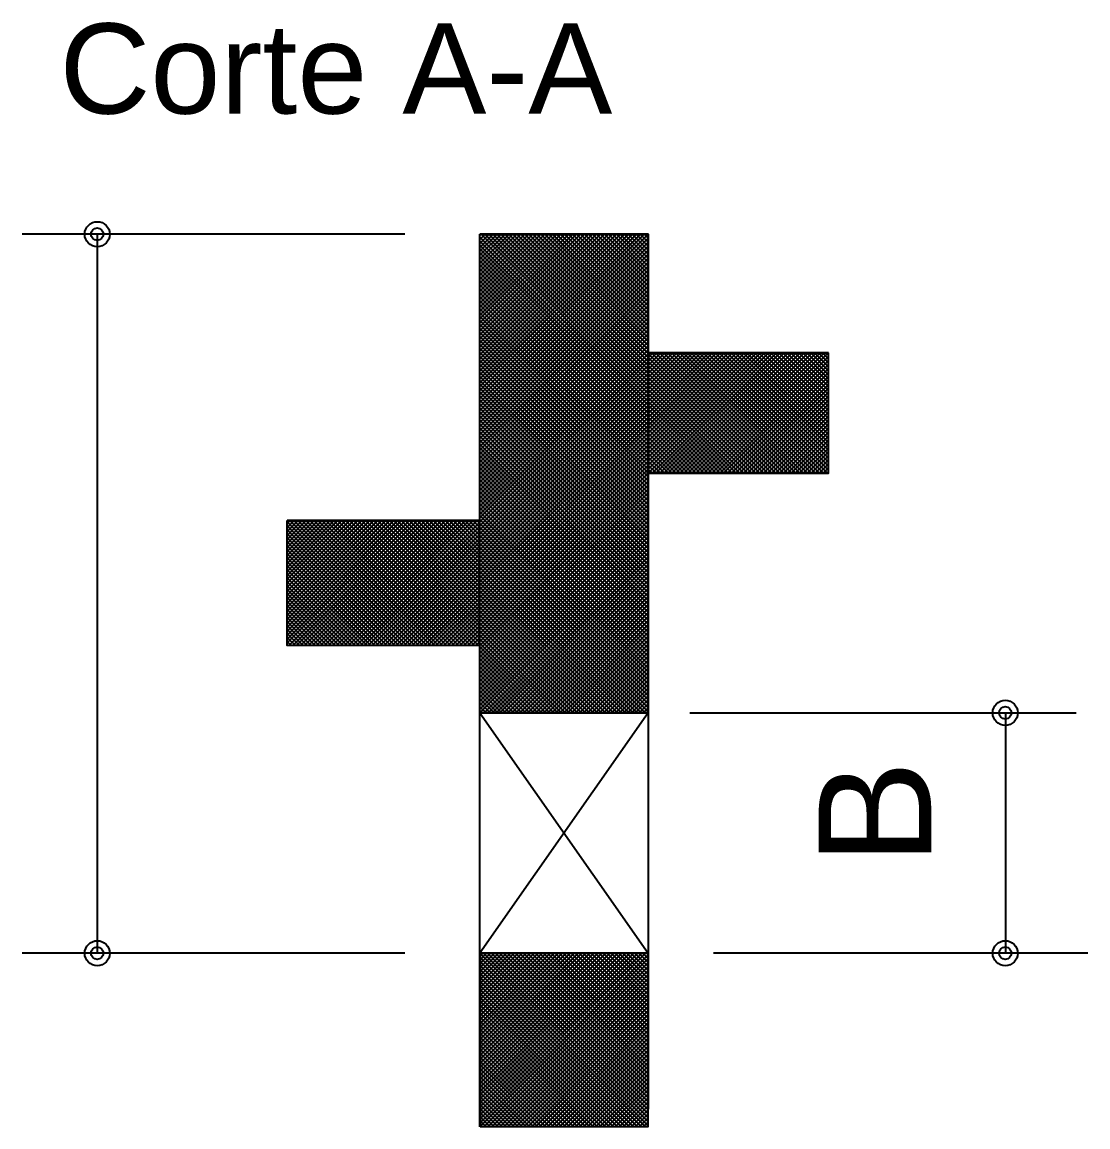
# Model space of a CAD drawing. Extents: x 0 to 119, y 0 to 84.
# Drawn here: x 29.666 to 33.453, y 21.28 to 25.206 of the extents above; entities that cross this region are included whole.
import ezdxf

# ---------------------------------------------------------------- set-up
doc = ezdxf.new("R2010")
doc.units = 0
doc.header["$MEASUREMENT"] = 0
doc.layers.add('29', color=9, linetype='CONTINUOUS')
doc.layers.add('3', color=7, linetype='CONTINUOUS')
doc.styles.add('TQS_ARIAL', font='arial.ttf')

msp = doc.modelspace()

# ---------------------------------------------------------------- linework, layer by layer
at = {"layer": '29', "color": 9, "linetype": 'Continuous'}
for p, q in [((31.2924, 23.853637), (31.890336, 24.451975)), ((31.2924, 23.867779), (31.876596, 24.451975)), ((31.2924, 23.881921), (31.862454, 24.451975)), ((31.2924, 23.896063), (31.848312, 24.451975)), ((31.2924, 23.910205), (31.83417, 24.451975)), ((31.2924, 23.924348), (31.820027, 24.451975)), ((31.2924, 23.93849), (31.805885, 24.451975)), ((31.2924, 23.952632), (31.791743, 24.451975)), ((31.2924, 23.966774), (31.777601, 24.451975)), ((31.2924, 23.980916), (31.763459, 24.451975)), ((31.2924, 23.995058), (31.749317, 24.451975)), ((31.2924, 24.0092), (31.735175, 24.451975)), ((31.2924, 24.023343), (31.721032, 24.451975)), ((31.2924, 24.037485), (31.70689, 24.451975)), ((31.2924, 24.051627), (31.692748, 24.451975)), ((31.2924, 24.065769), (31.678606, 24.451975)), ((31.2924, 24.079911), (31.664464, 24.451975)), ((31.2924, 24.094053), (31.650322, 24.451975)), ((31.2924, 24.108195), (31.63618, 24.451975)), ((31.2924, 24.122338), (31.622038, 24.451975)), ((31.2924, 24.13648), (31.607895, 24.451975)), ((31.2924, 24.150622), (31.593753, 24.451975)), ((31.2924, 24.164764), (31.579611, 24.451975)), ((31.2924, 24.178906), (31.565469, 24.451975)), ((31.2924, 24.193048), (31.551327, 24.451975)), ((31.2924, 24.20719), (31.537185, 24.451975)), ((31.2924, 24.221332), (31.523043, 24.451975)), ((31.2924, 24.235475), (31.5089, 24.451975)), ((31.2924, 24.249617), (31.494758, 24.451975)), ((31.2924, 24.263759), (31.480616, 24.451975)), ((31.2924, 24.277901), (31.466474, 24.451975)), ((31.2924, 24.292043), (31.452332, 24.451975)), ((31.2924, 24.306185), (31.43819, 24.451975)), ((31.2924, 24.320327), (31.424048, 24.451975)), ((31.2924, 24.33447), (31.409906, 24.451975)), ((31.2924, 24.348612), (31.395763, 24.451975)), ((31.2924, 24.362754), (31.381621, 24.451975)), ((31.2924, 24.376896), (31.367479, 24.451975)), ((31.2924, 24.391038), (31.353337, 24.451975)), ((31.2924, 24.40518), (31.339195, 24.451975)), ((31.2924, 24.419322), (31.325053, 24.451975)), ((31.2924, 24.433464), (31.310911, 24.451975)), ((31.2924, 24.447607), (31.296768, 24.451975)), ((31.2924, 24.441756), (31.890336, 23.843821)), ((31.2924, 23.839495), (31.890336, 24.43743)), ((31.2924, 24.427614), (31.890336, 23.829678)), ((31.2924, 23.825353), (31.890336, 24.423288)), ((31.296324, 24.451975), (31.890336, 23.857963)), ((31.310466, 24.451975), (31.890336, 23.872105)), ((31.324608, 24.451975), (31.890336, 23.886247)), ((31.33875, 24.451975), (31.890336, 23.900389)), ((31.352892, 24.451975), (31.890336, 23.914531)), ((31.367035, 24.451975), (31.890336, 23.928673)), ((31.381177, 24.451975), (31.890336, 23.942815)), ((31.395319, 24.451975), (31.890336, 23.956958)), ((31.409461, 24.451975), (31.890336, 23.9711)), ((31.423603, 24.451975), (31.890336, 23.985242)), ((31.437745, 24.451975), (31.890336, 23.999384)), ((31.451887, 24.451975), (31.890336, 24.013526)), ((31.466029, 24.451975), (31.890336, 24.027668)), ((31.480172, 24.451975), (31.890336, 24.04181)), ((31.494314, 24.451975), (31.890336, 24.055953)), ((31.508456, 24.451975), (31.890336, 24.070095)), ((31.522598, 24.451975), (31.890336, 24.084237)), ((31.53674, 24.451975), (31.890336, 24.098379)), ((31.550882, 24.451975), (31.890336, 24.112521)), ((31.565024, 24.451975), (31.890336, 24.126663)), ((31.579167, 24.451975), (31.890336, 24.140805)), ((31.593309, 24.451975), (31.890336, 24.154948)), ((31.607451, 24.451975), (31.890336, 24.16909)), ((31.621593, 24.451975), (31.890336, 24.183232)), ((31.635735, 24.451975), (31.890336, 24.197374)), ((31.649877, 24.451975), (31.890336, 24.211516)), ((31.664019, 24.451975), (31.890336, 24.225658)), ((31.678162, 24.451975), (31.890336, 24.2398)), ((31.692304, 24.451975), (31.890336, 24.253942)), ((31.706446, 24.451975), (31.890336, 24.268085)), ((31.720588, 24.451975), (31.890336, 24.282227)), ((31.73473, 24.451975), (31.890336, 24.296369)), ((31.748872, 24.451975), (31.890336, 24.310511)), ((31.763014, 24.451975), (31.890336, 24.324653)), ((31.777156, 24.451975), (31.890336, 24.338795)), ((31.791299, 24.451975), (31.890336, 24.352937)), ((31.805441, 24.451975), (31.890336, 24.36708)), ((31.819583, 24.451975), (31.890336, 24.381222)), ((31.833725, 24.451975), (31.890336, 24.395364)), ((31.847867, 24.451975), (31.890336, 24.409506)), ((31.862009, 24.451975), (31.890336, 24.423648)), ((31.876151, 24.451975), (31.890336, 24.43779)), ((31.2924, 24.413472), (31.890336, 23.815536)), ((31.2924, 23.811211), (31.890336, 24.409146)), ((31.2924, 24.39933), (31.890336, 23.801394)), ((31.2924, 23.797068), (31.890336, 24.395004)), ((31.2924, 24.385188), (31.890336, 23.787252)), ((31.2924, 23.782926), (31.890336, 24.380862)), ((31.2924, 24.371046), (31.890336, 23.77311)), ((31.2924, 23.768784), (31.890336, 24.36672)), ((31.2924, 24.356903), (31.890336, 23.758968)), ((31.2924, 23.754642), (31.890336, 24.352578)), ((31.2924, 24.342761), (31.890336, 23.744826)), ((31.2924, 23.7405), (31.890336, 24.338436)), ((31.2924, 24.328619), (31.890336, 23.730683)), ((31.2924, 23.726358), (31.890336, 24.324293)), ((31.2924, 24.314477), (31.890336, 23.716541)), ((31.2924, 23.712216), (31.890336, 24.310151)), ((31.2924, 24.300335), (31.890336, 23.702399)), ((31.2924, 23.698073), (31.890336, 24.296009)), ((31.2924, 24.286193), (31.890336, 23.688257)), ((31.2924, 23.683931), (31.890336, 24.281867)), ((31.2924, 24.272051), (31.890336, 23.674115)), ((31.2924, 23.669789), (31.890336, 24.267725)), ((31.2924, 24.257908), (31.890336, 23.659973)), ((31.2924, 23.655647), (31.890336, 24.253583)), ((31.2924, 24.243766), (31.890336, 23.645831)), ((31.2924, 23.641505), (31.890336, 24.239441)), ((31.2924, 24.229624), (31.890336, 23.631688)), ((31.2924, 23.627363), (31.890336, 24.225298)), ((31.2924, 24.215482), (31.890336, 23.617546)), ((31.2924, 23.613221), (31.890336, 24.211156)), ((31.2924, 24.20134), (31.890336, 23.603404)), ((31.2924, 23.599078), (31.890336, 24.197014)), ((31.2924, 24.187198), (31.890336, 23.589262)), ((31.2924, 23.584936), (31.890336, 24.182872)), ((31.2924, 24.173056), (31.890336, 23.57512)), ((31.2924, 23.570794), (31.890336, 24.16873)), ((31.2924, 24.158914), (31.890336, 23.560978)), ((31.2924, 23.556652), (31.890336, 24.154588)), ((31.2924, 24.144771), (31.890336, 23.546836)), ((31.2924, 23.54251), (31.890336, 24.140446)), ((31.2924, 24.130629), (31.890336, 23.532694)), ((31.2924, 23.528368), (31.890336, 24.126304)), ((31.2924, 24.116487), (31.890336, 23.518551)), ((31.2924, 23.514226), (31.890336, 24.112161)), ((31.2924, 24.102345), (31.890336, 23.504409)), ((31.2924, 23.500084), (31.890336, 24.098019)), ((31.2924, 24.088203), (31.890336, 23.490267)), ((31.2924, 23.485941), (31.890336, 24.083877)), ((31.2924, 24.074061), (31.890336, 23.476125)), ((31.2924, 23.471799), (31.890336, 24.069735)), ((31.2924, 24.059919), (31.890336, 23.461983)), ((31.2924, 23.457657), (31.890336, 24.055593)), ((31.2924, 24.045776), (31.890336, 23.447841)), ((31.2924, 23.443515), (31.890336, 24.041451)), ((31.2924, 24.031634), (31.890336, 23.433699)), ((31.2924, 23.429373), (31.890336, 24.027309)), ((31.890336, 23.602509), (32.317423, 24.030132)), ((31.890336, 23.617187), (32.303281, 24.030132)), ((31.890336, 23.631329), (32.289139, 24.030132)), ((31.890336, 23.645471), (32.274997, 24.030132)), ((31.890336, 23.659613), (32.260855, 24.030132)), ((31.890336, 23.673755), (32.246713, 24.030132)), ((31.890336, 23.687897), (32.232571, 24.030132)), ((31.890336, 23.702039), (32.218428, 24.030132)), ((31.890336, 23.716182), (32.204286, 24.030132)), ((31.890336, 23.730324), (32.190144, 24.030132)), ((31.890336, 23.744466), (32.176002, 24.030132)), ((31.890336, 23.758608), (32.16186, 24.030132)), ((31.890336, 23.77275), (32.147718, 24.030132)), ((31.890336, 23.786892), (32.133576, 24.030132)), ((31.890336, 23.801034), (32.119433, 24.030132)), ((31.890336, 23.815177), (32.105291, 24.030132)), ((31.890336, 23.829319), (32.091149, 24.030132)), ((31.890336, 23.843461), (32.077007, 24.030132)), ((31.890336, 23.857603), (32.062865, 24.030132)), ((31.890336, 23.871745), (32.048723, 24.030132)), ((31.890336, 23.885887), (32.034581, 24.030132)), ((31.890336, 23.900029), (32.020439, 24.030132)), ((31.890336, 23.914171), (32.006296, 24.030132)), ((31.890336, 23.928314), (31.992154, 24.030132)), ((31.890336, 23.942456), (31.978012, 24.030132)), ((31.890336, 23.956598), (31.96387, 24.030132)), ((31.890336, 23.97074), (31.949728, 24.030132)), ((31.890336, 23.984882), (31.935586, 24.030132)), ((31.890336, 23.999024), (31.921444, 24.030132)), ((31.890336, 24.013166), (31.907301, 24.030132)), ((31.890336, 24.027309), (31.893159, 24.030132)), ((31.890336, 24.027668), (32.315495, 23.602509)), ((31.902015, 24.030132), (32.329638, 23.602509)), ((31.903942, 23.602509), (32.331565, 24.030132)), ((31.916157, 24.030132), (32.34378, 23.602509)), ((31.918085, 23.602509), (32.345708, 24.030132)), ((31.930299, 24.030132), (32.357922, 23.602509)), ((31.932227, 23.602509), (32.35985, 24.030132)), ((31.944441, 24.030132), (32.372064, 23.602509)), ((31.946369, 23.602509), (32.373992, 24.030132)), ((31.958583, 24.030132), (32.386206, 23.602509)), ((31.960511, 23.602509), (32.388134, 24.030132)), ((31.972725, 24.030132), (32.400348, 23.602509)), ((31.974653, 23.602509), (32.402276, 24.030132)), ((31.986867, 24.030132), (32.41449, 23.602509)), ((31.988795, 23.602509), (32.416418, 24.030132)), ((32.001009, 24.030132), (32.428633, 23.602509)), ((32.002937, 23.602509), (32.43056, 24.030132)), ((32.015152, 24.030132), (32.442775, 23.602509)), ((32.01708, 23.602509), (32.444703, 24.030132)), ((32.029294, 24.030132), (32.456917, 23.602509)), ((32.031222, 23.602509), (32.458845, 24.030132)), ((32.043436, 24.030132), (32.471059, 23.602509)), ((32.045364, 23.602509), (32.472987, 24.030132)), ((32.057578, 24.030132), (32.485201, 23.602509)), ((32.059506, 23.602509), (32.487129, 24.030132)), ((32.07172, 24.030132), (32.499343, 23.602509)), ((32.073648, 23.602509), (32.501271, 24.030132)), ((32.085862, 24.030132), (32.513485, 23.602509)), ((32.08779, 23.602509), (32.515413, 24.030132)), ((32.100004, 24.030132), (32.527627, 23.602509)), ((32.101932, 23.602509), (32.529555, 24.030132)), ((32.114147, 24.030132), (32.530981, 23.613297)), ((32.128289, 24.030132), (32.530981, 23.627439)), ((32.142431, 24.030132), (32.530981, 23.641582)), ((32.156573, 24.030132), (32.530981, 23.655724)), ((32.170715, 24.030132), (32.530981, 23.669866)), ((32.184857, 24.030132), (32.530981, 23.684008)), ((32.198999, 24.030132), (32.530981, 23.69815)), ((32.213141, 24.030132), (32.530981, 23.712292)), ((32.227284, 24.030132), (32.530981, 23.726434)), ((32.241426, 24.030132), (32.530981, 23.740576)), ((32.255568, 24.030132), (32.530981, 23.754719)), ((32.26971, 24.030132), (32.530981, 23.768861)), ((32.283852, 24.030132), (32.530981, 23.783003)), ((32.297994, 24.030132), (32.530981, 23.797145)), ((32.312136, 24.030132), (32.530981, 23.811287)), ((32.326279, 24.030132), (32.530981, 23.825429)), ((32.340421, 24.030132), (32.530981, 23.839571)), ((32.354563, 24.030132), (32.530981, 23.853714)), ((32.368705, 24.030132), (32.530981, 23.867856)), ((32.382847, 24.030132), (32.530981, 23.881998)), ((32.396989, 24.030132), (32.530981, 23.89614)), ((32.411131, 24.030132), (32.530981, 23.910282)), ((32.425274, 24.030132), (32.530981, 23.924424)), ((32.439416, 24.030132), (32.530981, 23.938566)), ((32.453558, 24.030132), (32.530981, 23.952709)), ((32.4677, 24.030132), (32.530981, 23.966851)), ((32.481842, 24.030132), (32.530981, 23.980993)), ((32.495984, 24.030132), (32.530981, 23.995135)), ((32.510126, 24.030132), (32.530981, 24.009277)), ((32.524268, 24.030132), (32.530981, 24.023419)), ((31.2924, 24.017492), (31.890336, 23.419556)), ((31.2924, 23.415231), (31.890336, 24.013166)), ((31.2924, 24.00335), (31.890336, 23.405414)), ((31.2924, 23.401089), (31.890336, 23.999024)), ((31.2924, 23.989208), (31.890336, 23.391272)), ((31.890336, 24.013526), (32.301353, 23.602509)), ((31.890336, 23.999384), (32.287211, 23.602509)), ((32.116074, 23.602509), (32.530981, 24.017416)), ((32.130217, 23.602509), (32.530981, 24.003273)), ((32.144359, 23.602509), (32.530981, 23.989131)), ((31.2924, 23.386946), (31.890336, 23.984882)), ((31.2924, 23.975066), (31.890336, 23.37713)), ((31.2924, 23.372804), (31.890336, 23.97074)), ((31.2924, 23.960924), (31.890336, 23.362988)), ((31.2924, 23.358662), (31.890336, 23.956598)), ((31.890336, 23.985242), (32.273069, 23.602509)), ((31.890336, 23.9711), (32.258927, 23.602509)), ((31.890336, 23.956958), (32.244785, 23.602509)), ((32.158501, 23.602509), (32.530981, 23.974989)), ((32.172643, 23.602509), (32.530981, 23.960847)), ((31.2924, 23.946781), (31.890336, 23.348846)), ((31.2924, 23.34452), (31.890336, 23.942456)), ((31.2924, 23.932639), (31.890336, 23.334704)), ((31.2924, 23.330378), (31.890336, 23.928314)), ((31.2924, 23.918497), (31.890336, 23.320562)), ((31.2924, 23.316236), (31.890336, 23.914171)), ((31.890336, 23.942815), (32.230643, 23.602509)), ((31.890336, 23.928673), (32.2165, 23.602509)), ((31.890336, 23.914531), (32.202358, 23.602509)), ((32.186785, 23.602509), (32.530981, 23.946705)), ((32.200927, 23.602509), (32.530981, 23.932563)), ((32.215069, 23.602509), (32.530981, 23.918421)), ((31.2924, 23.904355), (31.890336, 23.306419)), ((31.2924, 23.302094), (31.890336, 23.900029)), ((31.2924, 23.890213), (31.890336, 23.292277)), ((31.2924, 23.287951), (31.890336, 23.885887)), ((31.2924, 23.876071), (31.890336, 23.278135)), ((31.2924, 23.273809), (31.890336, 23.871745)), ((31.890336, 23.900389), (32.188216, 23.602509)), ((31.890336, 23.886247), (32.174074, 23.602509)), ((31.890336, 23.872105), (32.159932, 23.602509)), ((32.229212, 23.602509), (32.530981, 23.904278)), ((32.243354, 23.602509), (32.530981, 23.890136)), ((32.257496, 23.602509), (32.530981, 23.875994)), ((31.2924, 23.861929), (31.890336, 23.263993)), ((31.2924, 23.259667), (31.890336, 23.857603)), ((31.2924, 23.847787), (31.890336, 23.249851)), ((31.2924, 23.245525), (31.890336, 23.843461)), ((31.2924, 23.833644), (31.890336, 23.235709)), ((31.2924, 23.231383), (31.890336, 23.829319)), ((31.890336, 23.857963), (32.14579, 23.602509)), ((31.890336, 23.843821), (32.131648, 23.602509)), ((31.890336, 23.829678), (32.117506, 23.602509)), ((32.271638, 23.602509), (32.530981, 23.861852)), ((32.28578, 23.602509), (32.530981, 23.84771)), ((32.299922, 23.602509), (32.530981, 23.833568)), ((31.2924, 23.819502), (31.890336, 23.221567)), ((31.2924, 23.217241), (31.890336, 23.815177)), ((31.2924, 23.80536), (31.890336, 23.207424)), ((31.2924, 23.203099), (31.890336, 23.801034)), ((31.2924, 23.791218), (31.890336, 23.193282)), ((31.890336, 23.815536), (32.103363, 23.602509)), ((31.890336, 23.801394), (32.089221, 23.602509)), ((32.314064, 23.602509), (32.530981, 23.819426)), ((32.328207, 23.602509), (32.530981, 23.805283)), ((32.342349, 23.602509), (32.530981, 23.791141)), ((31.2924, 23.188957), (31.890336, 23.786892)), ((31.2924, 23.777076), (31.890336, 23.17914)), ((31.2924, 23.174814), (31.890336, 23.77275)), ((31.2924, 23.762934), (31.890336, 23.164998)), ((31.2924, 23.160672), (31.890336, 23.758608)), ((31.890336, 23.787252), (32.075079, 23.602509)), ((31.890336, 23.77311), (32.060937, 23.602509)), ((31.890336, 23.758968), (32.046795, 23.602509)), ((32.356491, 23.602509), (32.530981, 23.776999)), ((32.370633, 23.602509), (32.530981, 23.762857)), ((31.2924, 23.748792), (31.890336, 23.150856)), ((31.2924, 23.14653), (31.890336, 23.744466)), ((31.2924, 23.734649), (31.890336, 23.136714)), ((31.2924, 23.132388), (31.890336, 23.730324)), ((31.2924, 23.720507), (31.890336, 23.122572)), ((31.2924, 23.118246), (31.890336, 23.716182)), ((31.890336, 23.744826), (32.032653, 23.602509)), ((31.890336, 23.730683), (32.018511, 23.602509)), ((31.890336, 23.716541), (32.004368, 23.602509)), ((32.384775, 23.602509), (32.530981, 23.748715)), ((32.398917, 23.602509), (32.530981, 23.734573)), ((32.413059, 23.602509), (32.530981, 23.720431)), ((31.2924, 23.706365), (31.890336, 23.108429)), ((31.2924, 23.104104), (31.890336, 23.702039)), ((31.2924, 23.692223), (31.890336, 23.094287)), ((31.2924, 23.089962), (31.890336, 23.687897)), ((31.2924, 23.678081), (31.890336, 23.080145)), ((31.2924, 23.075819), (31.890336, 23.673755)), ((31.890336, 23.702399), (31.990226, 23.602509)), ((31.890336, 23.688257), (31.976084, 23.602509)), ((31.890336, 23.674115), (31.961942, 23.602509)), ((32.427201, 23.602509), (32.530981, 23.706289)), ((32.441344, 23.602509), (32.530981, 23.692146)), ((32.455486, 23.602509), (32.530981, 23.678004)), ((31.2924, 23.663939), (31.890336, 23.066003)), ((31.2924, 23.061677), (31.890336, 23.659613)), ((31.2924, 23.649797), (31.890336, 23.051861)), ((31.2924, 23.047535), (31.890336, 23.645471)), ((31.2924, 23.635654), (31.890336, 23.037719)), ((31.890336, 23.659973), (31.9478, 23.602509)), ((31.890336, 23.645831), (31.933658, 23.602509)), ((32.469628, 23.602509), (32.530981, 23.663862)), ((32.48377, 23.602509), (32.530981, 23.64972)), ((32.497912, 23.602509), (32.530981, 23.635578)), ((31.2924, 23.033393), (31.890336, 23.631329)), ((31.2924, 23.621512), (31.890336, 23.023577)), ((31.2924, 23.019251), (31.890336, 23.617187)), ((31.2924, 23.60737), (31.890336, 23.009435)), ((31.2924, 23.005109), (31.890336, 23.603044)), ((31.890336, 23.631688), (31.919516, 23.602509)), ((31.890336, 23.617546), (31.905373, 23.602509)), ((32.512054, 23.602509), (32.530981, 23.621436)), ((32.526196, 23.602509), (32.530981, 23.607294)), ((31.2924, 23.593228), (31.890336, 22.995292)), ((31.2924, 22.990967), (31.890336, 23.588902)), ((31.2924, 23.579086), (31.890336, 22.98115)), ((31.2924, 22.976825), (31.890336, 23.57476)), ((31.2924, 23.564944), (31.890336, 22.967008)), ((31.2924, 22.962682), (31.890336, 23.560618)), ((31.2924, 23.550802), (31.890336, 22.952866)), ((31.2924, 22.94854), (31.890336, 23.546476)), ((31.2924, 23.53666), (31.890336, 22.938724)), ((31.2924, 22.934398), (31.890336, 23.532334)), ((31.2924, 23.522517), (31.890336, 22.924582)), ((31.2924, 22.920256), (31.890336, 23.518192)), ((31.2924, 23.508375), (31.890336, 22.91044)), ((31.2924, 22.906114), (31.890336, 23.50405)), ((31.2924, 23.494233), (31.890336, 22.896297)), ((31.2924, 22.891972), (31.890336, 23.489907)), ((31.2924, 23.480091), (31.890336, 22.882155)), ((31.2924, 22.87783), (31.890336, 23.475765)), ((31.2924, 23.465949), (31.890336, 22.868013)), ((31.2924, 22.863687), (31.890336, 23.461623)), ((31.2924, 23.451807), (31.890336, 22.853871)), ((31.2924, 22.849545), (31.890336, 23.447481)), ((31.2924, 23.437665), (31.890336, 22.839729)), ((30.607808, 22.999339), (31.042622, 23.434153)), ((30.607808, 23.013481), (31.02848, 23.434153)), ((30.607808, 23.027623), (31.014338, 23.434153)), ((30.607808, 23.041766), (31.000196, 23.434153)), ((30.607808, 23.055908), (30.986054, 23.434153)), ((30.607808, 23.07005), (30.971912, 23.434153)), ((30.607808, 23.084192), (30.957769, 23.434153)), ((30.607808, 23.098334), (30.943627, 23.434153)), ((30.607808, 23.112476), (30.929485, 23.434153)), ((30.607808, 23.126618), (30.915343, 23.434153)), ((30.607808, 23.14076), (30.901201, 23.434153)), ((30.607808, 23.154903), (30.887059, 23.434153)), ((30.607808, 23.169045), (30.872917, 23.434153)), ((30.607808, 23.183187), (30.858774, 23.434153)), ((30.607808, 23.197329), (30.844632, 23.434153)), ((30.607808, 23.211471), (30.83049, 23.434153)), ((30.607808, 23.225613), (30.816348, 23.434153)), ((30.607808, 23.239755), (30.802206, 23.434153)), ((30.607808, 23.253898), (30.788064, 23.434153)), ((30.607808, 23.26804), (30.773922, 23.434153)), ((30.607808, 23.282182), (30.759779, 23.434153)), ((30.607808, 23.296324), (30.745637, 23.434153)), ((30.607808, 23.310466), (30.731495, 23.434153)), ((30.607808, 23.324608), (30.717353, 23.434153)), ((30.607808, 23.33875), (30.703211, 23.434153)), ((30.607808, 23.352892), (30.689069, 23.434153)), ((30.607808, 23.367035), (30.674927, 23.434153)), ((30.607808, 23.381177), (30.660785, 23.434153)), ((30.607808, 23.395319), (30.646642, 23.434153)), ((30.607808, 23.409461), (30.6325, 23.434153)), ((30.607808, 23.423603), (30.618358, 23.434153)), ((30.607808, 23.429292), (31.046769, 22.990331)), ((30.607808, 23.41515), (31.032627, 22.990331)), ((30.607808, 23.401008), (31.018485, 22.990331)), ((30.612942, 22.990331), (31.056764, 23.434153)), ((30.617089, 23.434153), (31.060912, 22.990331)), ((30.627084, 22.990331), (31.070906, 23.434153)), ((30.631231, 23.434153), (31.075054, 22.990331)), ((30.641226, 22.990331), (31.085049, 23.434153)), ((30.645373, 23.434153), (31.089196, 22.990331)), ((30.655368, 22.990331), (31.099191, 23.434153)), ((30.659516, 23.434153), (31.103338, 22.990331)), ((30.66951, 22.990331), (31.113333, 23.434153)), ((30.673658, 23.434153), (31.11748, 22.990331)), ((30.683653, 22.990331), (31.127475, 23.434153)), ((30.6878, 23.434153), (31.131622, 22.990331)), ((30.697795, 22.990331), (31.141617, 23.434153)), ((30.701942, 23.434153), (31.145764, 22.990331)), ((30.711937, 22.990331), (31.155759, 23.434153)), ((30.716084, 23.434153), (31.159906, 22.990331)), ((30.726079, 22.990331), (31.169901, 23.434153)), ((30.730226, 23.434153), (31.174049, 22.990331)), ((30.740221, 22.990331), (31.184044, 23.434153)), ((30.744368, 23.434153), (31.188191, 22.990331)), ((30.754363, 22.990331), (31.198186, 23.434153)), ((30.75851, 23.434153), (31.202333, 22.990331)), ((30.768505, 22.990331), (31.212328, 23.434153)), ((30.772653, 23.434153), (31.216475, 22.990331)), ((30.782648, 22.990331), (31.22647, 23.434153)), ((30.786795, 23.434153), (31.230617, 22.990331)), ((30.79679, 22.990331), (31.240612, 23.434153)), ((30.800937, 23.434153), (31.244759, 22.990331)), ((30.810932, 22.990331), (31.254754, 23.434153)), ((30.815079, 23.434153), (31.258901, 22.990331)), ((30.825074, 22.990331), (31.268896, 23.434153)), ((30.829221, 23.434153), (31.273044, 22.990331)), ((30.839216, 22.990331), (31.283039, 23.434153)), ((30.843363, 23.434153), (31.287186, 22.990331)), ((30.853358, 22.990331), (31.29082, 23.427792)), ((30.857505, 23.434153), (31.29082, 23.000839)), ((30.8675, 22.990331), (31.29082, 23.41365)), ((30.871648, 23.434153), (31.29082, 23.014981)), ((30.881643, 22.990331), (31.29082, 23.399508)), ((30.88579, 23.434153), (31.29082, 23.029123)), ((30.899932, 23.434153), (31.29082, 23.043265)), ((30.914074, 23.434153), (31.29082, 23.057407)), ((30.928216, 23.434153), (31.29082, 23.07155)), ((30.942358, 23.434153), (31.29082, 23.085692)), ((30.9565, 23.434153), (31.29082, 23.099834)), ((30.970643, 23.434153), (31.29082, 23.113976)), ((30.984785, 23.434153), (31.29082, 23.128118)), ((30.998927, 23.434153), (31.29082, 23.14226)), ((31.013069, 23.434153), (31.29082, 23.156402)), ((31.027211, 23.434153), (31.29082, 23.170544)), ((31.041353, 23.434153), (31.29082, 23.184687)), ((31.055495, 23.434153), (31.29082, 23.198829)), ((31.069637, 23.434153), (31.29082, 23.212971)), ((31.08378, 23.434153), (31.29082, 23.227113)), ((31.097922, 23.434153), (31.29082, 23.241255)), ((31.112064, 23.434153), (31.29082, 23.255397)), ((31.126206, 23.434153), (31.29082, 23.269539)), ((31.140348, 23.434153), (31.29082, 23.283682)), ((31.15449, 23.434153), (31.29082, 23.297824)), ((31.168632, 23.434153), (31.29082, 23.311966)), ((31.182775, 23.434153), (31.29082, 23.326108)), ((31.196917, 23.434153), (31.29082, 23.34025)), ((31.211059, 23.434153), (31.29082, 23.354392)), ((31.225201, 23.434153), (31.29082, 23.368534)), ((31.239343, 23.434153), (31.29082, 23.382677)), ((31.253485, 23.434153), (31.29082, 23.396819)), ((31.267627, 23.434153), (31.29082, 23.410961)), ((31.281769, 23.434153), (31.29082, 23.425103)), ((31.2924, 22.835403), (31.890336, 23.433339)), ((31.2924, 23.423522), (31.890336, 22.825587)), ((31.2924, 22.821261), (31.890336, 23.419197)), ((31.2924, 23.40938), (31.890336, 22.811445)), ((31.2924, 22.807119), (31.890336, 23.405055)), ((30.607808, 23.386866), (31.004343, 22.990331)), ((30.607808, 23.372724), (30.990201, 22.990331)), ((30.607808, 23.358581), (30.976059, 22.990331)), ((30.895785, 22.990331), (31.29082, 23.385366)), ((30.909927, 22.990331), (31.29082, 23.371224)), ((31.2924, 23.395238), (31.890336, 22.797302)), ((31.2924, 22.792977), (31.890336, 23.390912)), ((31.2924, 23.381096), (31.890336, 22.78316)), ((31.2924, 22.778835), (31.890336, 23.37677)), ((31.2924, 23.366954), (31.890336, 22.769018)), ((31.2924, 22.764692), (31.890336, 23.362628)), ((30.607808, 23.344439), (30.961917, 22.990331)), ((30.607808, 23.330297), (30.947774, 22.990331)), ((30.924069, 22.990331), (31.29082, 23.357082)), ((30.938211, 22.990331), (31.29082, 23.34294)), ((30.952353, 22.990331), (31.29082, 23.328797)), ((31.2924, 23.352812), (31.890336, 22.754876)), ((31.2924, 22.751196), (31.890336, 23.348486)), ((31.2924, 23.33867), (31.879874, 22.751196)), ((31.2924, 23.324528), (31.865732, 22.751196)), ((31.307188, 22.751196), (31.890336, 23.334344)), ((31.32133, 22.751196), (31.890336, 23.320202)), ((30.607808, 23.316155), (30.933632, 22.990331)), ((30.607808, 23.302013), (30.91949, 22.990331)), ((30.607808, 23.287871), (30.905348, 22.990331)), ((30.966495, 22.990331), (31.29082, 23.314655)), ((30.980637, 22.990331), (31.29082, 23.300513)), ((30.99478, 22.990331), (31.29082, 23.286371)), ((31.2924, 23.310385), (31.85159, 22.751196)), ((31.2924, 23.296243), (31.837447, 22.751196)), ((31.2924, 23.282101), (31.823305, 22.751196)), ((31.335472, 22.751196), (31.890336, 23.30606)), ((31.349615, 22.751196), (31.890336, 23.291918)), ((30.607808, 23.273729), (30.891206, 22.990331)), ((30.607808, 23.259587), (30.877064, 22.990331)), ((30.607808, 23.245444), (30.862922, 22.990331)), ((31.008922, 22.990331), (31.29082, 23.272229)), ((31.023064, 22.990331), (31.29082, 23.258087)), ((31.037206, 22.990331), (31.29082, 23.243945)), ((31.2924, 23.267959), (31.809163, 22.751196)), ((31.2924, 23.253817), (31.795021, 22.751196)), ((31.363757, 22.751196), (31.890336, 23.277775)), ((31.377899, 22.751196), (31.890336, 23.263633)), ((31.392041, 22.751196), (31.890336, 23.249491)), ((30.607808, 23.231302), (30.848779, 22.990331)), ((30.607808, 23.21716), (30.834637, 22.990331)), ((30.607808, 23.203018), (30.820495, 22.990331)), ((31.051348, 22.990331), (31.29082, 23.229802)), ((31.06549, 22.990331), (31.29082, 23.21566)), ((31.079632, 22.990331), (31.29082, 23.201518)), ((31.2924, 23.239675), (31.780879, 22.751196)), ((31.2924, 23.225533), (31.766737, 22.751196)), ((31.2924, 23.21139), (31.752595, 22.751196)), ((31.406183, 22.751196), (31.890336, 23.235349)), ((31.420325, 22.751196), (31.890336, 23.221207)), ((31.434467, 22.751196), (31.890336, 23.207065)), ((30.607808, 23.188876), (30.806353, 22.990331)), ((30.607808, 23.174734), (30.792211, 22.990331)), ((31.093775, 22.990331), (31.29082, 23.187376)), ((31.107917, 22.990331), (31.29082, 23.173234)), ((31.2924, 23.197248), (31.738452, 22.751196)), ((31.2924, 23.183106), (31.72431, 22.751196)), ((31.2924, 23.168964), (31.710168, 22.751196)), ((31.44861, 22.751196), (31.890336, 23.192923)), ((31.462752, 22.751196), (31.890336, 23.17878)), ((31.476894, 22.751196), (31.890336, 23.164638)), ((30.607808, 23.160592), (30.778069, 22.990331)), ((30.607808, 23.146449), (30.763927, 22.990331)), ((30.607808, 23.132307), (30.749785, 22.990331)), ((31.122059, 22.990331), (31.29082, 23.159092)), ((31.136201, 22.990331), (31.29082, 23.14495)), ((31.150343, 22.990331), (31.29082, 23.130808)), ((31.2924, 23.154822), (31.696026, 22.751196)), ((31.2924, 23.14068), (31.681884, 22.751196)), ((31.2924, 23.126538), (31.667742, 22.751196)), ((31.491036, 22.751196), (31.890336, 23.150496)), ((31.505178, 22.751196), (31.890336, 23.136354)), ((30.607808, 23.118165), (30.735642, 22.990331)), ((30.607808, 23.104023), (30.7215, 22.990331)), ((30.607808, 23.089881), (30.707358, 22.990331)), ((31.164485, 22.990331), (31.29082, 23.116665)), ((31.178627, 22.990331), (31.29082, 23.102523)), ((31.19277, 22.990331), (31.29082, 23.088381)), ((31.2924, 23.112395), (31.6536, 22.751196)), ((31.2924, 23.098253), (31.639457, 22.751196)), ((31.2924, 23.084111), (31.625315, 22.751196)), ((31.51932, 22.751196), (31.890336, 23.122212)), ((31.533462, 22.751196), (31.890336, 23.10807)), ((31.547604, 22.751196), (31.890336, 23.093928)), ((30.607808, 23.075739), (30.693216, 22.990331)), ((30.607808, 23.061597), (30.679074, 22.990331)), ((30.607808, 23.047454), (30.664932, 22.990331)), ((31.206912, 22.990331), (31.29082, 23.074239)), ((31.221054, 22.990331), (31.29082, 23.060097)), ((31.235196, 22.990331), (31.29082, 23.045955)), ((31.2924, 23.069969), (31.611173, 22.751196)), ((31.2924, 23.055827), (31.597031, 22.751196)), ((31.561747, 22.751196), (31.890336, 23.079785)), ((31.575889, 22.751196), (31.890336, 23.065643)), ((31.590031, 22.751196), (31.890336, 23.051501)), ((30.607808, 23.033312), (30.65079, 22.990331)), ((30.607808, 23.01917), (30.636647, 22.990331)), ((30.607808, 23.005028), (30.622505, 22.990331)), ((31.249338, 22.990331), (31.29082, 23.031813)), ((31.26348, 22.990331), (31.29082, 23.01767)), ((31.2924, 23.041685), (31.582889, 22.751196)), ((31.2924, 23.027543), (31.568747, 22.751196)), ((31.2924, 23.013401), (31.554605, 22.751196)), ((31.604173, 22.751196), (31.890336, 23.037359)), ((31.618315, 22.751196), (31.890336, 23.023217)), ((31.632457, 22.751196), (31.890336, 23.009075)), ((31.277622, 22.990331), (31.29082, 23.003528)), ((31.2924, 22.999258), (31.540463, 22.751196)), ((31.2924, 22.985116), (31.52632, 22.751196)), ((31.2924, 22.970974), (31.512178, 22.751196)), ((31.646599, 22.751196), (31.890336, 22.994933)), ((31.660742, 22.751196), (31.890336, 22.980791)), ((31.674884, 22.751196), (31.890336, 22.966648)), ((31.2924, 22.956832), (31.498036, 22.751196)), ((31.2924, 22.94269), (31.483894, 22.751196)), ((31.2924, 22.928548), (31.469752, 22.751196)), ((31.689026, 22.751196), (31.890336, 22.952506)), ((31.703168, 22.751196), (31.890336, 22.938364)), ((31.2924, 22.914406), (31.45561, 22.751196)), ((31.2924, 22.900263), (31.441468, 22.751196)), ((31.71731, 22.751196), (31.890336, 22.924222)), ((31.731452, 22.751196), (31.890336, 22.91008)), ((31.745594, 22.751196), (31.890336, 22.895938)), ((31.2924, 22.886121), (31.427325, 22.751196)), ((31.2924, 22.871979), (31.413183, 22.751196)), ((31.2924, 22.857837), (31.399041, 22.751196)), ((31.759737, 22.751196), (31.890336, 22.881796)), ((31.773879, 22.751196), (31.890336, 22.867653)), ((31.788021, 22.751196), (31.890336, 22.853511)), ((31.2924, 22.843695), (31.384899, 22.751196)), ((31.2924, 22.829553), (31.370757, 22.751196)), ((31.2924, 22.815411), (31.356615, 22.751196)), ((31.802163, 22.751196), (31.890336, 22.839369)), ((31.816305, 22.751196), (31.890336, 22.825227)), ((31.830447, 22.751196), (31.890336, 22.811085)), ((31.2924, 22.801268), (31.342473, 22.751196)), ((31.2924, 22.787126), (31.32833, 22.751196)), ((31.2924, 22.772984), (31.314188, 22.751196)), ((31.844589, 22.751196), (31.890336, 22.796943)), ((31.858731, 22.751196), (31.890336, 22.782801)), ((31.2924, 22.758842), (31.300046, 22.751196)), ((31.872874, 22.751196), (31.890336, 22.768658)), ((31.887016, 22.751196), (31.890336, 22.754516)), ((31.292753, 21.308405), (31.88135, 21.897003)), ((31.292753, 21.322548), (31.867208, 21.897003)), ((31.292753, 21.33669), (31.853066, 21.897003)), ((31.292753, 21.350832), (31.838924, 21.897003)), ((31.292753, 21.364974), (31.824782, 21.897003)), ((31.292753, 21.379116), (31.81064, 21.897003)), ((31.292753, 21.393258), (31.796497, 21.897003)), ((31.292753, 21.4074), (31.782355, 21.897003)), ((31.292753, 21.421542), (31.768213, 21.897003)), ((31.292753, 21.435685), (31.754071, 21.897003)), ((31.292753, 21.449827), (31.739929, 21.897003)), ((31.292753, 21.463969), (31.725787, 21.897003)), ((31.292753, 21.478111), (31.711645, 21.897003)), ((31.292753, 21.492253), (31.697503, 21.897003)), ((31.292753, 21.506395), (31.68336, 21.897003)), ((31.292753, 21.520537), (31.669218, 21.897003)), ((31.292753, 21.53468), (31.655076, 21.897003)), ((31.292753, 21.548822), (31.640934, 21.897003)), ((31.292753, 21.562964), (31.626792, 21.897003)), ((31.292753, 21.577106), (31.61265, 21.897003)), ((31.292753, 21.591248), (31.598508, 21.897003)), ((31.292753, 21.60539), (31.584365, 21.897003)), ((31.292753, 21.619532), (31.570223, 21.897003)), ((31.292753, 21.633674), (31.556081, 21.897003)), ((31.292753, 21.647817), (31.541939, 21.897003)), ((31.292753, 21.661959), (31.527797, 21.897003)), ((31.292753, 21.676101), (31.513655, 21.897003)), ((31.292753, 21.690243), (31.499513, 21.897003)), ((31.292753, 21.704385), (31.48537, 21.897003)), ((31.292753, 21.718527), (31.471228, 21.897003)), ((31.292753, 21.732669), (31.457086, 21.897003)), ((31.292753, 21.746812), (31.442944, 21.897003)), ((31.292753, 21.760954), (31.428802, 21.897003)), ((31.292753, 21.775096), (31.41466, 21.897003)), ((31.292753, 21.789238), (31.400518, 21.897003)), ((31.292753, 21.80338), (31.386376, 21.897003)), ((31.292753, 21.817522), (31.372233, 21.897003)), ((31.292753, 21.831664), (31.358091, 21.897003)), ((31.292753, 21.845807), (31.343949, 21.897003)), ((31.292753, 21.859949), (31.329807, 21.897003)), ((31.292753, 21.874091), (31.315665, 21.897003)), ((31.292753, 21.888233), (31.301523, 21.897003)), ((31.292753, 21.895819), (31.890336, 21.298236)), ((31.292753, 21.294263), (31.890336, 21.891846)), ((31.292753, 21.881677), (31.890336, 21.284094)), ((31.292753, 21.281029), (31.890336, 21.877704)), ((31.292753, 21.867535), (31.879259, 21.281029)), ((31.305712, 21.897003), (31.890336, 21.312378)), ((31.319854, 21.897003), (31.890336, 21.32652)), ((31.333996, 21.897003), (31.890336, 21.340663)), ((31.348138, 21.897003), (31.890336, 21.354805)), ((31.36228, 21.897003), (31.890336, 21.368947)), ((31.376422, 21.897003), (31.890336, 21.383089)), ((31.390565, 21.897003), (31.890336, 21.397231)), ((31.404707, 21.897003), (31.890336, 21.411373)), ((31.418849, 21.897003), (31.890336, 21.425515)), ((31.432991, 21.897003), (31.890336, 21.439657)), ((31.447133, 21.897003), (31.890336, 21.4538)), ((31.461275, 21.897003), (31.890336, 21.467942)), ((31.475417, 21.897003), (31.890336, 21.482084)), ((31.489559, 21.897003), (31.890336, 21.496226)), ((31.503702, 21.897003), (31.890336, 21.510368)), ((31.517844, 21.897003), (31.890336, 21.52451)), ((31.531986, 21.897003), (31.890336, 21.538652)), ((31.546128, 21.897003), (31.890336, 21.552795)), ((31.56027, 21.897003), (31.890336, 21.566937)), ((31.574412, 21.897003), (31.890336, 21.581079)), ((31.588554, 21.897003), (31.890336, 21.595221)), ((31.602697, 21.897003), (31.890336, 21.609363)), ((31.616839, 21.897003), (31.890336, 21.623505)), ((31.630981, 21.897003), (31.890336, 21.637647)), ((31.645123, 21.897003), (31.890336, 21.65179)), ((31.659265, 21.897003), (31.890336, 21.665932)), ((31.673407, 21.897003), (31.890336, 21.680074)), ((31.687549, 21.897003), (31.890336, 21.694216)), ((31.701691, 21.897003), (31.890336, 21.708358)), ((31.715834, 21.897003), (31.890336, 21.7225)), ((31.729976, 21.897003), (31.890336, 21.736642)), ((31.744118, 21.897003), (31.890336, 21.750784)), ((31.75826, 21.897003), (31.890336, 21.764927)), ((31.772402, 21.897003), (31.890336, 21.779069)), ((31.786544, 21.897003), (31.890336, 21.793211)), ((31.800686, 21.897003), (31.890336, 21.807353)), ((31.814829, 21.897003), (31.890336, 21.821495)), ((31.828971, 21.897003), (31.890336, 21.835637)), ((31.843113, 21.897003), (31.890336, 21.849779)), ((31.857255, 21.897003), (31.890336, 21.863922)), ((31.871397, 21.897003), (31.890336, 21.878064)), ((31.885539, 21.897003), (31.890336, 21.892206)), ((31.292753, 21.853393), (31.865117, 21.281029)), ((31.292753, 21.83925), (31.850975, 21.281029)), ((31.307803, 21.281029), (31.890336, 21.863562)), ((31.321945, 21.281029), (31.890336, 21.84942)), ((31.336087, 21.281029), (31.890336, 21.835278)), ((31.292753, 21.825108), (31.836833, 21.281029)), ((31.292753, 21.810966), (31.822691, 21.281029)), ((31.292753, 21.796824), (31.808548, 21.281029)), ((31.350229, 21.281029), (31.890336, 21.821135)), ((31.364371, 21.281029), (31.890336, 21.806993)), ((31.378514, 21.281029), (31.890336, 21.792851)), ((31.292753, 21.782682), (31.794406, 21.281029)), ((31.292753, 21.76854), (31.780264, 21.281029)), ((31.292753, 21.754398), (31.766122, 21.281029)), ((31.392656, 21.281029), (31.890336, 21.778709)), ((31.406798, 21.281029), (31.890336, 21.764567)), ((31.42094, 21.281029), (31.890336, 21.750425)), ((31.292753, 21.740255), (31.75198, 21.281029)), ((31.292753, 21.726113), (31.737838, 21.281029)), ((31.292753, 21.711971), (31.723696, 21.281029)), ((31.435082, 21.281029), (31.890336, 21.736283)), ((31.449224, 21.281029), (31.890336, 21.72214)), ((31.292753, 21.697829), (31.709553, 21.281029)), ((31.292753, 21.683687), (31.695411, 21.281029)), ((31.463366, 21.281029), (31.890336, 21.707998)), ((31.477508, 21.281029), (31.890336, 21.693856)), ((31.491651, 21.281029), (31.890336, 21.679714)), ((31.292753, 21.669545), (31.681269, 21.281029)), ((31.292753, 21.655403), (31.667127, 21.281029)), ((31.292753, 21.641261), (31.652985, 21.281029)), ((31.505793, 21.281029), (31.890336, 21.665572)), ((31.519935, 21.281029), (31.890336, 21.65143)), ((31.534077, 21.281029), (31.890336, 21.637288)), ((31.292753, 21.627118), (31.638843, 21.281029)), ((31.292753, 21.612976), (31.624701, 21.281029)), ((31.292753, 21.598834), (31.610559, 21.281029)), ((31.548219, 21.281029), (31.890336, 21.623145)), ((31.562361, 21.281029), (31.890336, 21.609003)), ((31.576503, 21.281029), (31.890336, 21.594861)), ((31.292753, 21.584692), (31.596416, 21.281029)), ((31.292753, 21.57055), (31.582274, 21.281029)), ((31.292753, 21.556408), (31.568132, 21.281029)), ((31.590646, 21.281029), (31.890336, 21.580719)), ((31.604788, 21.281029), (31.890336, 21.566577)), ((31.61893, 21.281029), (31.890336, 21.552435)), ((31.292753, 21.542266), (31.55399, 21.281029)), ((31.292753, 21.528123), (31.539848, 21.281029)), ((31.292753, 21.513981), (31.525706, 21.281029)), ((31.633072, 21.281029), (31.890336, 21.538293)), ((31.647214, 21.281029), (31.890336, 21.524151)), ((31.292753, 21.499839), (31.511564, 21.281029)), ((31.292753, 21.485697), (31.497421, 21.281029)), ((31.661356, 21.281029), (31.890336, 21.510008)), ((31.675498, 21.281029), (31.890336, 21.495866)), ((31.689641, 21.281029), (31.890336, 21.481724)), ((31.292753, 21.471555), (31.483279, 21.281029)), ((31.292753, 21.457413), (31.469137, 21.281029)), ((31.292753, 21.443271), (31.454995, 21.281029)), ((31.703783, 21.281029), (31.890336, 21.467582)), ((31.717925, 21.281029), (31.890336, 21.45344)), ((31.732067, 21.281029), (31.890336, 21.439298)), ((31.292753, 21.429128), (31.440853, 21.281029)), ((31.292753, 21.414986), (31.426711, 21.281029)), ((31.292753, 21.400844), (31.412569, 21.281029)), ((31.746209, 21.281029), (31.890336, 21.425156)), ((31.760351, 21.281029), (31.890336, 21.411013)), ((31.774493, 21.281029), (31.890336, 21.396871)), ((31.292753, 21.386702), (31.398426, 21.281029)), ((31.292753, 21.37256), (31.384284, 21.281029)), ((31.292753, 21.358418), (31.370142, 21.281029)), ((31.788635, 21.281029), (31.890336, 21.382729)), ((31.802778, 21.281029), (31.890336, 21.368587)), ((31.292753, 21.344276), (31.356, 21.281029)), ((31.292753, 21.330134), (31.341858, 21.281029)), ((31.81692, 21.281029), (31.890336, 21.354445)), ((31.831062, 21.281029), (31.890336, 21.340303)), ((31.845204, 21.281029), (31.890336, 21.326161)), ((31.292753, 21.315991), (31.327716, 21.281029)), ((31.292753, 21.301849), (31.313574, 21.281029)), ((31.292753, 21.287707), (31.299432, 21.281029)), ((31.859346, 21.281029), (31.890336, 21.312019)), ((31.873488, 21.281029), (31.890336, 21.297876)), ((31.88763, 21.281029), (31.890336, 21.283734))]:
    msp.add_line(p, q, dxfattribs=at)
for points in [[(31.2924, 24.451975), (31.890336, 24.451975), (31.890336, 22.751196), (31.2924, 22.751196), (31.2924, 24.451975)], [(32.530981, 24.030132), (31.890336, 24.030132), (31.890336, 23.602509), (32.530981, 23.602509), (32.530981, 24.030132)], [(30.607808, 23.434153), (31.29082, 23.434153), (31.29082, 22.990331), (30.607808, 22.990331), (30.607808, 23.434153)], [(31.292753, 21.281029), (31.890336, 21.281029), (31.890336, 21.897003), (31.292753, 21.897003), (31.292753, 21.281029)]]:
    msp.add_lwpolyline(points, dxfattribs=at)
at = {"layer": '3', "color": 7, "linetype": 'Continuous'}
for p, q in [((31.025465, 24.451975), (29.665623, 24.451975)), ((29.932559, 24.451975), (29.932559, 23.865337)), ((31.2924, 23.434153), (31.2924, 24.451975)), ((31.890336, 24.451975), (31.2924, 24.451975)), ((31.2924, 23.434153), (31.2924, 24.451975)), ((31.2924, 24.451975), (31.890336, 24.451975)), ((31.890336, 24.030132), (31.890336, 24.451975)), ((31.890336, 24.451975), (31.890336, 24.029606)), ((31.890336, 24.030132), (32.530981, 24.030132)), ((31.890336, 24.029606), (31.890336, 24.029606)), ((29.932559, 23.865337), (29.932559, 21.897003)), ((32.524876, 23.602509), (31.884231, 23.602509)), ((31.890336, 22.751196), (31.890336, 23.602509)), ((31.890336, 23.43824), (31.890336, 22.751196)), ((31.2924, 23.434153), (30.607808, 23.434153)), ((31.29082, 22.990331), (30.606228, 22.990331)), ((31.2924, 22.751196), (31.2924, 22.990331)), ((31.2924, 22.751196), (31.890336, 22.751196)), ((31.2924, 21.897003), (31.2924, 22.751196)), ((31.890336, 22.751196), (31.2924, 21.897003)), ((31.2924, 22.751196), (31.890336, 21.897003)), ((31.890336, 22.751196), (31.2924, 22.751196)), ((31.890336, 22.751196), (31.890336, 21.897003)), ((32.038842, 22.751196), (33.410719, 22.751196)), ((33.160397, 22.751196), (33.160397, 21.897003)), ((31.025465, 21.897003), (29.665623, 21.897003)), ((31.2924, 21.897003), (31.890336, 21.897003)), ((31.2924, 21.279861), (31.2924, 21.897003)), ((31.2924, 21.897003), (31.890336, 21.897003)), ((31.2924, 21.342389), (31.2924, 21.897003)), ((31.890336, 21.281029), (31.890336, 21.897003)), ((31.890336, 21.897003), (31.890336, 21.342389)), ((33.45278, 21.897003), (32.122967, 21.897003)), ((31.292753, 21.281029), (31.890336, 21.281029))]:
    msp.add_line(p, q, dxfattribs=at)
for centre, radius in [((29.932559, 24.451975), 0.044445), ((29.932559, 24.451975), 0.022155), ((33.159079, 22.751196), 0.044445), ((33.159079, 22.751196), 0.022155), ((29.932559, 21.897003), 0.044445), ((29.932559, 21.897003), 0.022155), ((33.159079, 21.897003), 0.044445), ((33.159079, 21.897003), 0.022155)]:
    msp.add_circle(centre, radius, dxfattribs=at)

# ---------------------------------------------------------------- texts
at = {"layer": '3', "color": 7, "linetype": 'Continuous', "style": 'TQS_ARIAL'}
msp.add_text('Corte A-A', height=0.320323, dxfattribs=at).set_placement((29.798476, 24.880475))
msp.add_text('B', height=0.4, rotation=90, dxfattribs=at).set_placement((32.896103, 22.20983))

doc.saveas('drawing.dxf')
